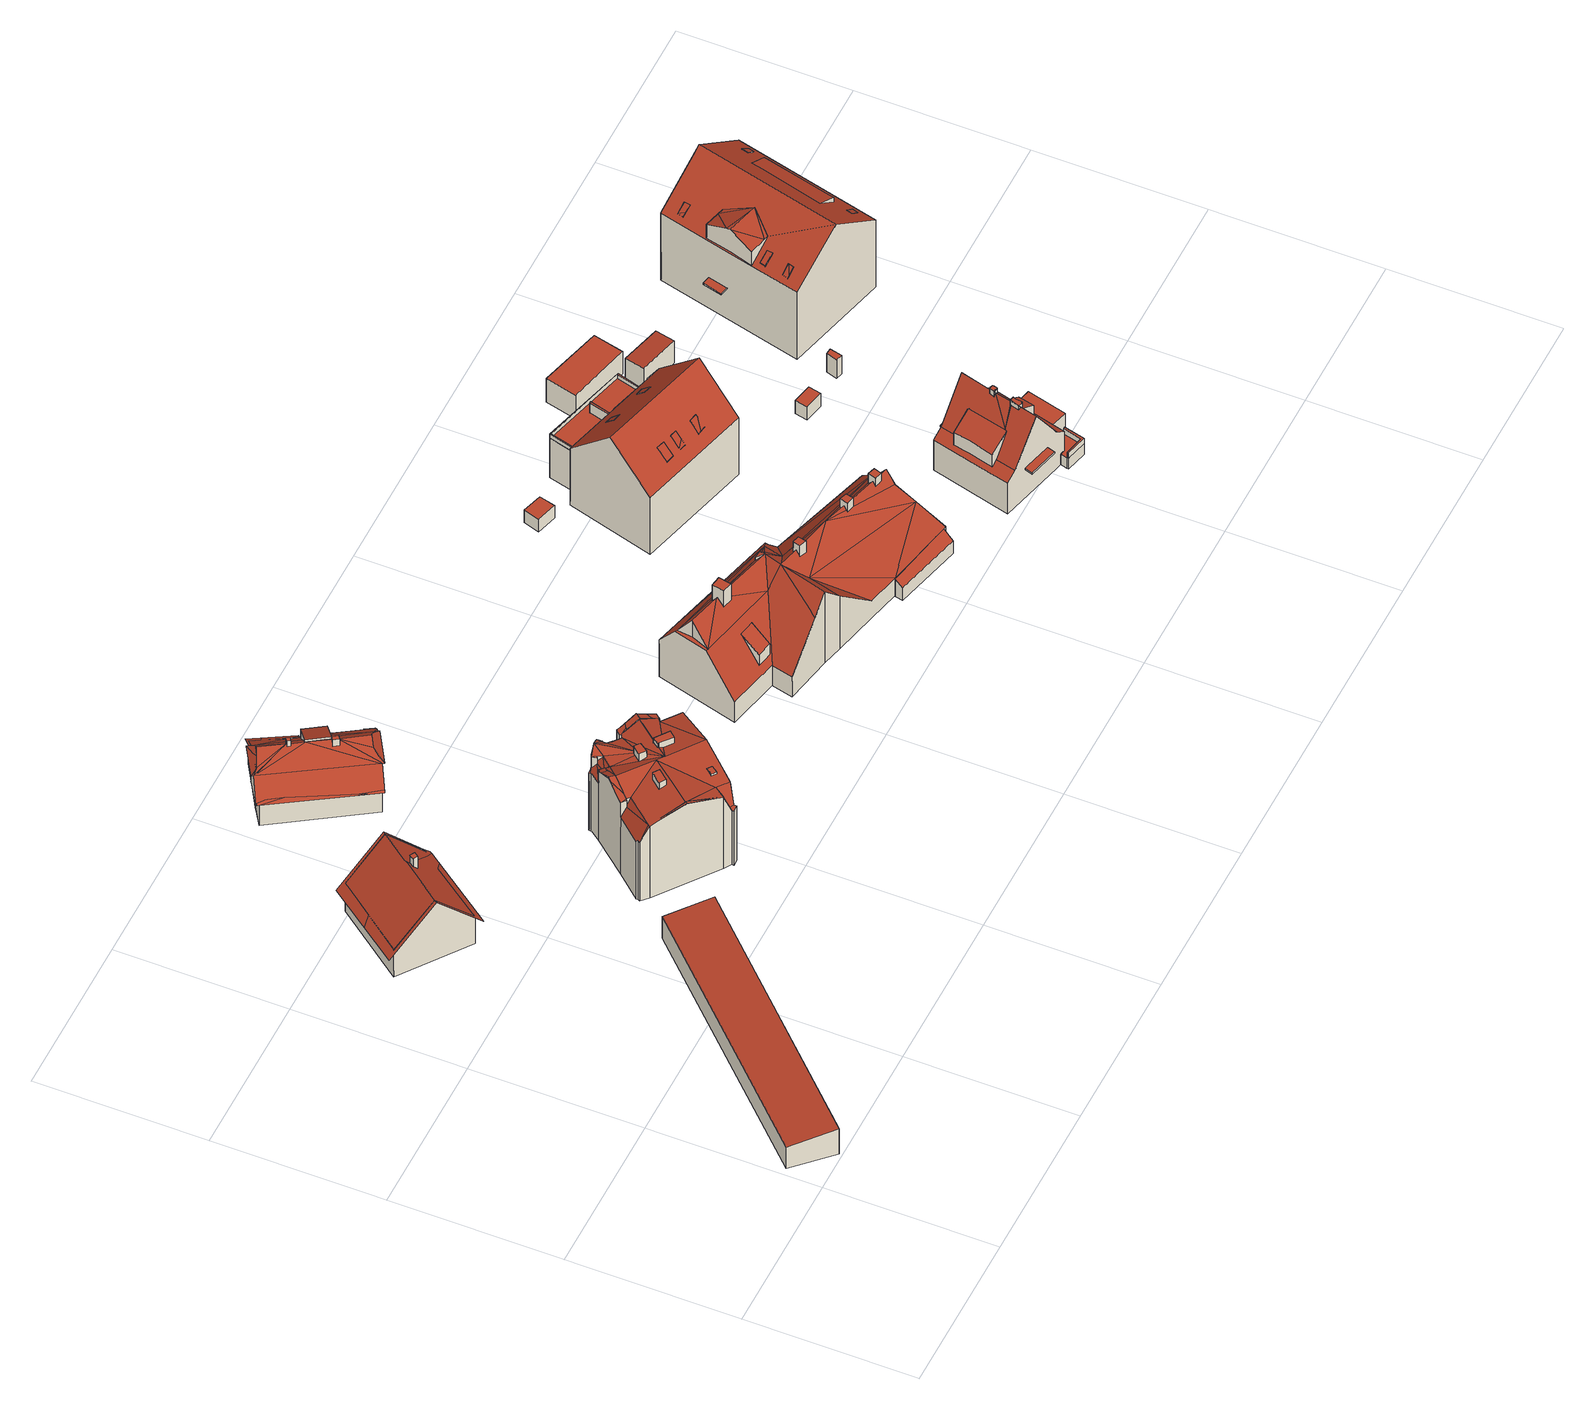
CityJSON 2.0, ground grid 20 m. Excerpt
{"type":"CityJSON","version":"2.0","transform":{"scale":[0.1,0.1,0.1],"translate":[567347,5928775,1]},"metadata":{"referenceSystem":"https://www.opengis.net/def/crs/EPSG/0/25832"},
"CityObjects":{
"building1":{"type":"Building","attributes":{"Grundfläche 2D":"199.897743","Grundhöhe NN":"1.837"},"geometry":[{"type":"Solid","lod":"3","boundaries":[[[[0,1,2,3]],[[4,5,3,2]],[[5,6,0,3]],[[7,4,2,1]],[[6,7,1,0]],[[7,6,5,4]]]],"semantics":{"surfaces":[{"type":"RoofSurface"},{"type":"WallSurface"},{"type":"GroundSurface"}],"values":[[0,1,1,1,1,2]]}}]},
"building2":{"type":"Building","attributes":{"Grundfläche 2D":"99.356493","Grundhöhe NN":"3.043"},"children":["building2-1"],"geometry":[{"type":"Solid","lod":"3","boundaries":[[[[8,9,10,11,12,13,14,15]],[[16,17,8,15,14,13,18,19]],[[10,9,8,17,16,19,20,21]],[[22,23,24,25,16,26,27,28,29]],[[30,9,31,24,23,32]],[[33,34,35,30,32,36]],[[28,27,14,33,36]],[[28,36,32,23,22,29]],[[14,27,26,16,25,24,31,9,10,21,20,19,18,13]],[[34,33,14,13,12,11,10,9,30,35]]]],"semantics":{"surfaces":[{"type":"RoofSurface"},{"type":"WallSurface"},{"type":"GroundSurface"}],"values":[[0,0,0,1,1,1,1,2,0,0]]}}]},
"building2-1":{"type":"BuildingInstallation","parents":["building2"],"geometry":[{"type":"MultiSurface","lod":"3","boundaries":[[[37,38,39,40,41]],[[39,38,37,42,17,43]],[[43,44,40,39]],[[44,45,41,40]],[[41,45,42,37]]],"semantics":{"surfaces":[{"type":"RoofSurface"},{"type":"WallSurface"}],"values":[0,1,1,1,1]}}]},
"building3":{"type":"Building","attributes":{"Grundfläche 2D":"151.830209","Grundhöhe NN":"2.733"},"children":["building3-1","building3-2","building3-3","building3-4","building3-5","building3-6","building3-7"],"geometry":[{"type":"Solid","lod":"3","boundaries":[[[[46,47,48]],[[49,48,47,50,51]],[[48,49,52,53,54]],[[55,56,57,58,51,50,47,59,60]],[[56,55,60,61,56,57]],[[58,49,51]],[[62,63,64,61,60,59]],[[65,66,67,61,68,69]],[[70,71,72,73,74]],[[57,56,75,56,61,67,66,74,49,58]],[[74,73,72,76,49]],[[77,78,70]],[[78,79,72,71,70]],[[80,81,77]],[[77,81,82,78]],[[83,84,85,86,87,78]],[[87,88,72,79,78]],[[89,86,85]],[[90,91,92,72,88,87]],[[93,94,91,95]],[[91,94,52,49,96,97]],[[92,91,97,96,49,76,72]],[[98,99,95]],[[99,100,101,93,95]],[[94,93,95,93,101]],[[102,94,101]],[[103,52,94,102,104,105,106,107]],[[108,107,106,105,109]],[[52,103,110,111,112,113,114,115,116,117]],[[118,115,114,119]],[[118,119,120,119]],[[118,119,120,121,53]],[[53,115,118]],[[116,115,53,52,117]],[[122,123,124,125]],[[122,53,123]],[[126,127,122,125,128]],[[53,122,127,54]],[[46,129,130,131,132]],[[133,131,130]],[[134,46,132,135]],[[111,136,112]],[[103,137,138,111]],[[111,138,139,140,141,136]],[[142,143,144]],[[143,145,146,147,144]],[[148,91,90,142]],[[90,149,142]],[[149,150,143,142]],[[145,151,152,153,154,155,156]],[[157,158,159,154,153]],[[156,146,145]],[[160,161,158]],[[161,159,158]],[[162,163,160,164,165,74]],[[163,166,160]],[[166,161,160]],[[125,124,167,168]],[[128,125,168,169]],[[126,128,169,170]],[[127,126,170,171]],[[54,127,171,172]],[[129,46,173,174]],[[130,129,174,175]],[[133,130,175,176]],[[131,133,176,177]],[[140,139,178,179]],[[141,140,179,180]],[[136,141,180,181]],[[112,136,181,182]],[[46,48,54,172,173]],[[134,47,46]],[[47,134,135,59]],[[59,135,132,62]],[[62,132,131,63]],[[69,68,61,64,63,131,177,183,166]],[[69,166,163,65]],[[65,163,162,66]],[[66,162,74]],[[74,165,70]],[[70,165,164,77]],[[77,164,160,80]],[[80,160,158,81]],[[78,82,81,158,157,153]],[[151,145,85,84,83,78,153,152]],[[85,145,143,89]],[[89,143,150,86]],[[86,150,149,87]],[[90,87,149,90,91]],[[91,148,95]],[[95,148,142,98]],[[98,142,144,99]],[[105,104,102,101,100,99,144,184,178,139]],[[105,139,138,109]],[[107,108,109,138,137]],[[107,137,103]],[[103,111,110]],[[119,114,113,112,182,167,124,120]],[[120,124,123,121]],[[123,53,121]],[[159,161,166,183,185]],[[186,156,155,154,159,185,187]],[[144,147,146,188,189,184]],[[146,156,186,188]],[[175,174,173,172,171,170,169,168,167,182,181,180,179,178,184,189,188,186,187,185,183,177,176]]]],"semantics":{"surfaces":[{"type":"RoofSurface"},{"type":"WallSurface"},{"type":"GroundSurface"}],"values":[[0,0,0,0,0,0,0,0,0,0,0,0,0,0,0,0,0,0,0,0,0,0,0,0,0,0,0,0,0,0,0,0,0,0,0,0,0,0,0,0,0,0,0,0,0,0,0,0,0,0,0,0,0,0,0,0,0,1,1,1,1,1,1,1,1,1,1,1,1,1,1,1,1,1,1,1,1,1,1,1,1,1,1,1,1,1,1,1,1,1,1,1,1,1,1,1,1,1,1,1,1,1,1,1,2]]}}]},
"building3-1":{"type":"BuildingInstallation","parents":["building3"],"geometry":[{"type":"MultiSurface","lod":"3","boundaries":[[[190,191,192,193,194,195,196,197]],[[198,195,194,199,76]],[[71,79,88,190,197,196,195,198,73]],[[92,97,200,192,191,190,88]],[[200,96,199,194,193,192]]],"semantics":{"surfaces":[{"type":"RoofSurface"},{"type":"WallSurface"}],"values":[0,1,1,1,1]}}]},
"building3-2":{"type":"BuildingInstallation","parents":["building3"],"geometry":[{"type":"MultiSurface","lod":"3","boundaries":[[[201,202,203,204,205,206,207,208,209,210]],[[205,204,211,212]],[[213,214,215,208,207,206,205,212]],[[209,208,215,216]],[[217,218,219,211,204,203,202,201,210,209,216,220]]],"semantics":{"surfaces":[{"type":"RoofSurface"},{"type":"WallSurface"}],"values":[0,1,1,1,1]}}]},
"building3-3":{"type":"BuildingInstallation","parents":["building3"],"geometry":[{"type":"MultiSurface","lod":"3","boundaries":[[[221,222,68,67,75]],[[223,222,221]],[[64,222,223,55,60]],[[56,221,75]],[[55,223,221,56,224]],[[61,68,222,64]]],"semantics":{"surfaces":[{"type":"RoofSurface"},{"type":"WallSurface"}],"values":[0,0,0,1,1,1]}}]},
"building3-4":{"type":"BuildingInstallation","parents":["building3"],"geometry":[{"type":"MultiSurface","lod":"3","boundaries":[[[93,100,225,226]],[[225,227,104,106,108,107,226]],[[225,100,101,102,104,227]],[[107,94,93,226,107,108]]],"semantics":{"surfaces":[{"type":"RoofSurface"},{"type":"WallSurface"}],"values":[0,0,1,1]}}]},
"building3-5":{"type":"BuildingInstallation","parents":["building3"],"geometry":[{"type":"MultiSurface","lod":"3","boundaries":[[[228,229,230,231,232,233]],[[234,235,233,232]],[[229,228,233,235,236,237]],[[237,238,230,229]],[[232,231,230,238,234]]],"semantics":{"surfaces":[{"type":"RoofSurface"},{"type":"WallSurface"}],"values":[0,1,1,1,1]}}]},
"building3-6":{"type":"BuildingInstallation","parents":["building3"],"geometry":[{"type":"MultiSurface","lod":"3","boundaries":[[[119,239,240]],[[241,119,240]],[[242,243,244,241,240]],[[244,113,241]],[[239,118,240]],[[242,240,118,115]],[[242,115,243]],[[241,113,114,119]]],"semantics":{"surfaces":[{"type":"RoofSurface"},{"type":"WallSurface"}],"values":[0,0,0,0,1,1,1,1]}}]},
"building3-7":{"type":"BuildingInstallation","parents":["building3"],"geometry":[{"type":"MultiSurface","lod":"3","boundaries":[[[245,246,247,248,249]],[[245,249,250,251]],[[246,245,251,58]],[[51,252,247,246,58]],[[252,253,248,247]],[[248,253,50,57,250,249]]],"semantics":{"surfaces":[{"type":"RoofSurface"},{"type":"WallSurface"}],"values":[0,1,1,1,1,1]}}]},
"building4":{"type":"Building","attributes":{"Grundfläche 2D":"113.938034","Grundhöhe NN":"3.112"},"children":["building4-1","building4-2","building4-3"],"geometry":[{"type":"MultiSurface","lod":"3","boundaries":[[[254,255,256,257,258,259,260]],[[261,262,258,263,264,265,266,267,268,269]],[[262,261,269,270,271,258]],[[272,273,259,274,275,276]],[[254,260,259,273,272]],[[275,274,277,278]],[[278,276,275]],[[277,279,280,281,282,283,284,285,286,287]],[[276,278,277,288,256]],[[282,281,283]],[[289,290,291,285,292,293]],[[291,290,294,286,285]],[[269,268,267,295,296,297]],[[298,267,266,265,264,263,258,257,256,299,294,290,300,301,302]],[[303,295,304]],[[295,303,297,296]],[[289,300,290]],[[288,277,287,286,285,286,294,305,256]],[[256,305,294,299]],[[256,255,276]],[[289,293,292,298,302,301,306]],[[306,301,300,289]],[[272,255,254]],[[276,255,272]],[[297,296,307,308]],[[269,297,308,309]],[[310,269,309,311]],[[312,261,310,311,313]],[[314,315,257,263,262,312,313,316]],[[317,318,319,320,287,305,288,278,275,321,273,260,322,257,315,323]],[[324,282,320,319,325]],[[326,327,328,329,330,331,332,307,296,333,268,266,334,335,302,336,337,293,291,286,338,324,325,339]],[[323,315,314,316,313,311,309,308,307,332,331,330,329,328,327,326,339,325,319,318,317]],[[257,322,260,259,258]],[[269,261,312,262,258,271,270]],[[258,262,263]],[[257,258,263]],[[321,275,274,259,273]],[[260,273,259]],[[288,277,278]],[[277,288,305,287]],[[277,287,320,282,281,280,279]],[[338,285,284,283,281,282,324]],[[293,292,285,291]],[[338,286,285]],[[286,291,285]],[[337,336,302,298,292,293]],[[302,335,334,266,268,333,296,295,267,298]],[[296,304,295]],[[303,304,296]],[[296,297,303]],[[261,269,310]]],"semantics":{"surfaces":[{"type":"RoofSurface"},{"type":"WallSurface"},{"type":"GroundSurface"}],"values":[0,0,0,0,0,0,0,0,0,0,0,0,0,0,0,0,0,0,0,0,0,1,1,1,1,1,1,1,1,1,1,1,2,0,0,0,0,0,0,0,0,0,0,0,0,0,0,0,0,0,0,0]}}]},
"building4-1":{"type":"BuildingInstallation","parents":["building4"],"geometry":[{"type":"MultiSurface","lod":"3","boundaries":[[[340,341,342,343,344,345]],[[264,346,343,342,347]],[[346,348,349,345,344,343]],[[265,350,341,340,345,349,351]],[[350,347,342,341]]],"semantics":{"surfaces":[{"type":"RoofSurface"},{"type":"WallSurface"}],"values":[0,1,1,1,1]}}]},
"building4-2":{"type":"BuildingInstallation","parents":["building4"],"geometry":[{"type":"MultiSurface","lod":"3","boundaries":[[[352,353,354,355,356,357]],[[358,359,353,352]],[[360,355,354,353,359,299]],[[360,361,356,355]],[[361,256,358,352,357,356]]],"semantics":{"surfaces":[{"type":"RoofSurface"},{"type":"WallSurface"}],"values":[0,1,1,1,1]}}]},
"building4-3":{"type":"BuildingInstallation","parents":["building4"],"geometry":[{"type":"MultiSurface","lod":"3","boundaries":[[[362,363,364,365]],[[365,364,366,367]],[[362,365,367,368]],[[368,369,363,362]],[[369,366,364,363]]],"semantics":{"surfaces":[{"type":"RoofSurface"},{"type":"WallSurface"}],"values":[0,1,1,1,1]}}]},
"building5":{"type":"Building","attributes":{"Grundfläche 2D":"379.583855","Grundhöhe NN":"3.057"},"children":["building5-1","building5-2","building5-3","building5-4","building5-5"],"geometry":[{"type":"Solid","lod":"3","boundaries":[[[[370,371,372,373]],[[370,373,374]],[[375,376,377,378,379]],[[375,379,380,379]],[[377,372,381,380,379,378]],[[373,382,383]],[[373,372,377,382]],[[372,371,384,385,386]],[[387,388,389,385,384]],[[389,376,375,379,380,379,390]],[[390,379,380,385,389]],[[380,381,385]],[[389,388,391,392,393]],[[394,393,392]],[[389,393,376]],[[394,395,396,393]],[[397,396,395]],[[398,396,397]],[[399,400,401,398]],[[398,401,396]],[[402,393,396,403,404]],[[401,403,396]],[[401,405,406,403]],[[407,408,409,403,406,405,410,411]],[[412,405,401,400,413,414,415]],[[416,414,413]],[[417,414,416]],[[403,417,393,402,404]],[[417,403,414]],[[418,415,414,403,419]],[[419,403,409,408,407,411,410,415,418]],[[420,374,373,417,416]],[[376,417,383]],[[383,421,376]],[[393,417,376]],[[421,422,376]],[[383,417,373]],[[423,399,424,425]],[[376,422,377]],[[382,377,422,421,383]],[[412,415,410,405]],[[386,381,372]],[[385,381,386]],[[387,384,371,370,426,427]],[[388,387,427,428]],[[391,388,428,429]],[[394,392,391,429,430]],[[395,394,430,431]],[[432,433,399,398,397,395,431,434]],[[400,399,433,435]],[[413,400,435,436]],[[416,413,436,437]],[[420,416,437,438]],[[374,420,438,439]],[[370,374,439,426]],[[425,424,440,441]],[[423,425,441,442]],[[399,423,442,433]],[[399,433,440,424]],[[430,429,428,427,426,439,438,437,436,435,433,432,434,431]],[[433,442,441,440]]]],"semantics":{"surfaces":[{"type":"RoofSurface"},{"type":"WallSurface"},{"type":"GroundSurface"}],"values":[[0,0,0,0,0,0,0,0,0,0,0,0,0,0,0,0,0,0,0,0,0,0,0,0,0,0,0,0,0,0,0,0,0,0,0,0,0,0,1,1,1,1,1,1,1,1,1,1,1,1,1,1,1,1,1,1,1,1,1,2,2]]}}]},
"building5-1":{"type":"BuildingInstallation","parents":["building5"],"geometry":[{"type":"MultiSurface","lod":"3","boundaries":[[[443,444,445,446]],[[407,447,444,443,448]],[[447,449,445,444]],[[411,450,446,445,449]],[[450,448,443,446]]],"semantics":{"surfaces":[{"type":"RoofSurface"},{"type":"WallSurface"}],"values":[0,1,1,1,1]}}]},
"building5-2":{"type":"BuildingInstallation","parents":["building5"],"geometry":[{"type":"MultiSurface","lod":"3","boundaries":[[[451,452,453,454,455,456]],[[406,457,454,453,452,451,458,419,409]],[[455,454,457,459]],[[460,456,455,459,408,418]],[[460,458,451,456]]],"semantics":{"surfaces":[{"type":"RoofSurface"},{"type":"WallSurface"}],"values":[0,1,1,1,1]}}]},
"building5-3":{"type":"BuildingInstallation","parents":["building5"],"geometry":[{"type":"MultiSurface","lod":"3","boundaries":[[[461,462,463,464,465]],[[466,379,467,463,462,461]],[[467,468,464,463]],[[464,468,390,375,378,469,465]],[[469,466,461,465]]],"semantics":{"surfaces":[{"type":"RoofSurface"},{"type":"WallSurface"}],"values":[0,1,1,1,1]}}]},
"building5-4":{"type":"BuildingInstallation","parents":["building5"],"geometry":[{"type":"MultiSurface","lod":"3","boundaries":[[[470,471,472,473]],[[474,472,471]],[[470,473,475]],[[474,471,470,475]]],"semantics":{"surfaces":[{"type":"RoofSurface"},{"type":"WallSurface"}],"values":[0,1,1,1]}}]},
"building5-5":{"type":"BuildingInstallation","parents":["building5"],"geometry":[{"type":"MultiSurface","lod":"3","boundaries":[[[476,477,478,479]],[[402,480,477,476,481]],[[480,482,478,477]],[[479,478,482,404,483]],[[483,481,476,479]]],"semantics":{"surfaces":[{"type":"RoofSurface"},{"type":"WallSurface"}],"values":[0,1,1,1,1]}}]},
"building6":{"type":"Building","attributes":{"Grundfläche 2D":"4.988861","Grundhöhe NN":"2.137"},"geometry":[{"type":"Solid","lod":"3","boundaries":[[[[484,485,486,487]],[[488,489,487,486]],[[489,490,484,487]],[[490,491,485,484]],[[491,488,486,485]],[[491,490,489,488]]]],"semantics":{"surfaces":[{"type":"RoofSurface"},{"type":"WallSurface"},{"type":"GroundSurface"}],"values":[[0,1,1,1,1,2]]}}]},
"building7":{"type":"Building","attributes":{"Grundfläche 2D":"197.413319","Grundhöhe NN":"1.322"},"children":["building7-1","building7-2","building7-3","building7-4","building7-5","building7-6","building7-7","building7-8"],"geometry":[{"type":"Solid","lod":"3","boundaries":[[[[492,493,494,495,496,497,498,499,500,501]],[[502,503,504,505]],[[506,507,502,505,508,509,510,511]],[[501,500,512,513]],[[492,501,513,514]],[[500,499,515,512]],[[503,502,507,516,517]],[[504,503,517,518]],[[508,505,504,518,519]],[[497,496,495,494,493,492,514,516,507,506,511,510,509,508,519,515,499,498]],[[519,518,517,516,514,513,512,515]]]],"semantics":{"surfaces":[{"type":"RoofSurface"},{"type":"WallSurface"},{"type":"GroundSurface"}],"values":[[0,0,0,1,1,1,1,1,1,1,2]]}}]},
"building7-1":{"type":"BuildingInstallation","parents":["building7"],"geometry":[{"type":"MultiSurface","lod":"3","boundaries":[[[520,521,522,523,524,525,526,527]],[[499,500,525,524]],[[500,501,526,525]],[[501,492,527,526]],[[492,493,520,527]],[[493,528,521,520]],[[522,521,528,529]],[[523,522,529,498]],[[523,498,499,524]]],"semantics":{"surfaces":[{"type":"RoofSurface"},{"type":"WallSurface"}],"values":[0,1,1,1,1,1,1,1,1]}}]},
"building7-2":{"type":"BuildingInstallation","parents":["building7"],"geometry":[{"type":"MultiSurface","lod":"3","boundaries":[[[530,531,532,533]],[[497,534,533,532]],[[530,533,534,535]],[[535,496,531,530]],[[496,497,532,531]]],"semantics":{"surfaces":[{"type":"RoofSurface"},{"type":"WallSurface"}],"values":[0,1,1,1,1]}}]},
"building7-3":{"type":"BuildingInstallation","parents":["building7"],"geometry":[{"type":"MultiSurface","lod":"3","boundaries":[[[536,537,538,539]],[[495,540,539,538]],[[540,541,536,539]],[[537,536,541,494]],[[495,538,537,494]]],"semantics":{"surfaces":[{"type":"RoofSurface"},{"type":"WallSurface"}],"values":[0,1,1,1,1]}}]},
"building7-4":{"type":"BuildingInstallation","parents":["building7"],"geometry":[{"type":"MultiSurface","lod":"3","boundaries":[[[542,543,544,545]],[[543,542,546,547]],[[542,545,548,546]],[[545,544,549,548]],[[544,543,547,549]]],"semantics":{"surfaces":[{"type":"RoofSurface"},{"type":"WallSurface"}],"values":[0,1,1,1,1]}}]},
"building7-5":{"type":"BuildingInstallation","parents":["building7"],"geometry":[{"type":"MultiSurface","lod":"3","boundaries":[[[550,551,552,553]],[[553,552,554,555]],[[550,553,555,556]],[[551,550,556,557]],[[552,551,557,554]]],"semantics":{"surfaces":[{"type":"RoofSurface"},{"type":"WallSurface"}],"values":[0,1,1,1,1]}}]},
"building7-6":{"type":"BuildingInstallation","parents":["building7"],"geometry":[{"type":"MultiSurface","lod":"3","boundaries":[[[558,559,560,561,562]],[[563,564,560,559]],[[559,558,562,565,566,563]],[[561,560,564,567]],[[567,565,562,561]]],"semantics":{"surfaces":[{"type":"RoofSurface"},{"type":"WallSurface"}],"values":[0,1,1,1,1]}}]},
"building7-7":{"type":"BuildingInstallation","parents":["building7"],"geometry":[{"type":"MultiSurface","lod":"3","boundaries":[[[568,569,570,571]],[[572,573,571,570]],[[568,571,573,574]],[[574,575,569,568]],[[570,569,575,572]]],"semantics":{"surfaces":[{"type":"RoofSurface"},{"type":"WallSurface"}],"values":[0,1,1,1,1]}}]},
"building7-8":{"type":"BuildingInstallation","parents":["building7"],"geometry":[{"type":"MultiSurface","lod":"3","boundaries":[[[576,577,578,579,580,581]],[[581,580,579,582,583]],[[583,584,576,581]],[[578,577,576,584,585]],[[585,582,579,578]]],"semantics":{"surfaces":[{"type":"RoofSurface"},{"type":"WallSurface"}],"values":[0,1,1,1,1]}}]},
"building8":{"type":"Building","attributes":{"Grundfläche 2D":"90.604388","Grundhöhe NN":"2.496"},"children":["building8-1","building8-2","building8-3","building8-4","building8-5","building8-6"],"geometry":[{"type":"Solid","lod":"3","boundaries":[[[[586,587,588,589,590,591,592,593,594]],[[595,596,597,598,599,600,601,602]],[[596,603,604,605,599,598,597]],[[606,607,606,608]],[[609,606,608,599,605]],[[607,606,609]],[[607,610,611,608,606]],[[590,589,605,604,603,612,613,614,591]],[[610,607,589,588,615,616,617,611]],[[607,609,589]],[[609,605,589]],[[618,619,613,612,620,621,622,617,616,623,624]],[[618,624,623,587,586,594]],[[616,615,588,587,623]],[[619,618,594,593,592,591,614,613]],[[600,599,608,611,617,622,625,626,627]],[[602,601,600,627,628]],[[620,612,603,596,595,602,628,629,630,631]],[[622,621,620,631,625]],[[628,627,626,625,631,630,629]]]],"semantics":{"surfaces":[{"type":"RoofSurface"},{"type":"WallSurface"},{"type":"GroundSurface"}],"values":[[0,0,0,0,0,0,0,0,0,0,0,0,1,1,1,1,1,1,1,2]]}}]},
"building8-1":{"type":"BuildingInstallation","parents":["building8"],"geometry":[{"type":"MultiSurface","lod":"3","boundaries":[[[632,633,634,635,636,637,638]],[[639,610,640,633,632,638]],[[640,641,606,635,634,633]],[[606,642,636,635]],[[637,636,642,609,643]],[[638,637,643,639]]],"semantics":{"surfaces":[{"type":"RoofSurface"},{"type":"WallSurface"}],"values":[0,1,1,1,1,1]}}]},
"building8-2":{"type":"BuildingInstallation","parents":["building8"],"geometry":[{"type":"MultiSurface","lod":"3","boundaries":[[[644,645,646,647,648]],[[646,645,598,649]],[[649,650,647,646]],[[644,648,647,650,597]]],"semantics":{"surfaces":[{"type":"RoofSurface"},{"type":"WallSurface"}],"values":[0,1,1,1]}}]},
"building8-3":{"type":"BuildingInstallation","parents":["building8"],"geometry":[{"type":"MultiSurface","lod":"3","boundaries":[[[651,652,653,654,655,656,657,658,659]],[[660,655,654,653,652,661,662,663]],[[660,604,664,657,656,655]],[[665,666,658,657,664]],[[666,605,659,658]],[[605,667,661,652,651,659]]],"semantics":{"surfaces":[{"type":"RoofSurface"},{"type":"WallSurface"}],"values":[0,1,1,1,1,1]}}]},
"building8-4":{"type":"BuildingInstallation","parents":["building8"],"geometry":[{"type":"MultiSurface","lod":"3","boundaries":[[[668,669,670,671,672,673]],[[670,669,674,675]],[[671,670,675,676]],[[677,672,671,676,678,679]],[[669,668,673,679,678,680,674]],[[678,676,675,674,680]]],"semantics":{"surfaces":[{"type":"RoofSurface"},{"type":"WallSurface"},{"type":"OuterCeilingSurface"}],"values":[0,1,1,1,1,2]}}]},
"building8-5":{"type":"BuildingInstallation","parents":["building8"],"geometry":[{"type":"MultiSurface","lod":"3","boundaries":[[[681,682,683,684]],[[673,683,682,685,679]],[[672,684,683,673]],[[684,672,677,686,681]],[[682,681,686,685]],[[685,686,677,679]]],"semantics":{"surfaces":[{"type":"RoofSurface"},{"type":"WallSurface"},{"type":"OuterCeilingSurface"}],"values":[0,1,1,1,1,2]}}]},
"building8-6":{"type":"BuildingInstallation","parents":["building8"],"geometry":[{"type":"MultiSurface","lod":"3","boundaries":[[[687,688,689,690]],[[687,691,692,688]],[[689,688,692,693]],[[690,689,693,694]],[[687,690,694,691]],[[692,691,694,693]]],"semantics":{"surfaces":[{"type":"RoofSurface"},{"type":"WallSurface"},{"type":"OuterCeilingSurface"}],"values":[0,1,1,1,1,2]}}]},
"building9":{"type":"Building","attributes":{"Grundfläche 2D":"16.422256","Grundhöhe NN":"2.597"},"children":["building9-1"],"geometry":[{"type":"Solid","lod":"3","boundaries":[[[[695,696,697,698,699,700,701,702]],[[703,704,705,706,707]],[[697,696,708,709]],[[698,697,709,710]],[[701,700,711,712]],[[702,701,712,713]],[[696,695,714,708]],[[695,702,713,714]],[[704,715,711,700,705]],[[698,710,716,707,706,705,700,699]],[[703,707,716,717]],[[704,703,717,715]],[[713,712,711,715,717,716,710,709,708,714]]]],"semantics":{"surfaces":[{"type":"RoofSurface"},{"type":"WallSurface"},{"type":"GroundSurface"}],"values":[[0,0,1,1,1,1,1,1,1,1,1,1,2]]}}]},
"building9-1":{"type":"BuildingInstallation","parents":["building9"],"geometry":[{"type":"MultiSurface","lod":"3","boundaries":[[[718,719,720,721,722,723]],[[696,697,723,722]],[[697,698,718,723]],[[718,698,699,719]],[[699,724,720,719]],[[721,720,724,695]],[[695,696,722,721]]],"semantics":{"surfaces":[{"type":"RoofSurface"},{"type":"WallSurface"}],"values":[0,1,1,1,1,1,1]}}]},
"building10":{"type":"Building","attributes":{"Grundfläche 2D":"3.589294","Grundhöhe NN":"3.769"},"geometry":[{"type":"Solid","lod":"3","boundaries":[[[[725,726,727,728]],[[729,730,728,727]],[[730,731,725,728]],[[731,732,726,725]],[[732,729,727,726]],[[732,731,730,729]]]],"semantics":{"surfaces":[{"type":"RoofSurface"},{"type":"WallSurface"},{"type":"GroundSurface"}],"values":[[0,1,1,1,1,2]]}}]},
"building11":{"type":"Building","attributes":{"Grundfläche 2D":"29.629814","Grundhöhe NN":"1.420"},"geometry":[{"type":"Solid","lod":"3","boundaries":[[[[733,734,735,736]],[[737,738,736,735]],[[738,739,733,736]],[[739,740,734,733]],[[740,737,735,734]],[[740,739,738,737]]]],"semantics":{"surfaces":[{"type":"RoofSurface"},{"type":"WallSurface"},{"type":"GroundSurface"}],"values":[[0,1,1,1,1,2]]}}]},
"building12":{"type":"Building","attributes":{"Grundfläche 2D":"12.302390","Grundhöhe NN":"1.580"},"geometry":[{"type":"Solid","lod":"3","boundaries":[[[[741,742,743,744]],[[745,746,744,743]],[[746,747,741,744]],[[747,748,742,741]],[[748,745,743,742]],[[748,747,746,745]]]],"semantics":{"surfaces":[{"type":"RoofSurface"},{"type":"WallSurface"},{"type":"GroundSurface"}],"values":[[0,1,1,1,1,2]]}}]},
"building13":{"type":"Building","attributes":{"Grundfläche 2D":"1.040592","Grundhöhe NN":"2.553"},"geometry":[{"type":"Solid","lod":"3","boundaries":[[[[749,750,751,752]],[[753,754,752,751]],[[754,755,749,752]],[[755,756,750,749]],[[756,753,751,750]],[[756,755,754,753]]]],"semantics":{"surfaces":[{"type":"RoofSurface"},{"type":"WallSurface"},{"type":"GroundSurface"}],"values":[[0,1,1,1,1,2]]}}]},
"building14":{"type":"Building","attributes":{"Grundfläche 2D":"229.898669","Grundhöhe NN":"1.378"},"children":["building14-1","building14-2","building14-3","building14-4","building14-5","building14-6","building14-7"],"geometry":[{"type":"MultiSurface","lod":"3","boundaries":[[[757,758,759]],[[760,757,761,762]],[[760,763,757]],[[757,763,764,765]],[[765,758,757]],[[766,763,760]],[[767,758,765]],[[768,769,770,771,772],[773,774,775,776,777,778,779,780,781,782]],[[770,769,783,784,785],[759,786,787,788,789,790,791,792,762,761,793,759,770]],[[781,794,795,796,797,773,782]],[[793,757,759]],[[761,757,793]],[[766,760,762,792,791]],[[788,787,767,765,764,763,766,791,790,789]],[[786,759,758,767,787]],[[773,797,774]],[[794,781,780]],[[780,779,798,775,774,797,796,795,794]],[[799,771,770,785,800]],[[768,772,771,799,801]],[[783,769,768,801,802]],[[784,783,802,800,785]],[[802,801,799,800]]],"semantics":{"surfaces":[{"type":"RoofSurface"},{"type":"WallSurface"},{"type":"GroundSurface"}],"values":[0,0,0,0,0,0,0,0,0,0,1,1,1,1,1,1,1,1,1,1,1,1,2]}}]},
"building14-1":{"type":"BuildingInstallation","parents":["building14"],"geometry":[{"type":"MultiSurface","lod":"3","boundaries":[[[803,804,805,806]],[[779,778,804,803]],[[776,805,804,778,777]],[[776,775,806,805]],[[775,798,779,803,806]]],"semantics":{"surfaces":[{"type":"RoofSurface"},{"type":"WallSurface"}],"values":[0,1,1,1,1]}}]},
"building14-2":{"type":"BuildingInstallation","parents":["building14"],"geometry":[{"type":"MultiSurface","lod":"3","boundaries":[[[807,808,809,810]],[[807,810,811,812]],[[813,811,810,809]],[[808,807,812,814]],[[809,808,814,813]]],"semantics":{"surfaces":[{"type":"RoofSurface"},{"type":"WallSurface"}],"values":[0,1,1,1,1]}}]},
"building14-3":{"type":"BuildingInstallation","parents":["building14"],"geometry":[{"type":"MultiSurface","lod":"3","boundaries":[[[815,816,817,818]],[[816,815,819,820]],[[818,817,821,822]],[[822,819,815,818]],[[820,821,817,816]]],"semantics":{"surfaces":[{"type":"RoofSurface"},{"type":"WallSurface"}],"values":[0,1,1,1,1]}}]},
"building14-4":{"type":"BuildingInstallation","parents":["building14"],"geometry":[{"type":"MultiSurface","lod":"3","boundaries":[[[823,824,825,826]],[[825,824,827,828]],[[826,825,828,829]],[[823,826,829,830]],[[824,823,830,827]]],"semantics":{"surfaces":[{"type":"RoofSurface"},{"type":"WallSurface"}],"values":[0,1,1,1,1]}}]},
"building14-5":{"type":"BuildingInstallation","parents":["building14"],"geometry":[{"type":"MultiSurface","lod":"3","boundaries":[[[831,832,833,834]],[[834,833,835,836]],[[836,837,831,834]],[[832,831,837,838]],[[838,835,833,832]]],"semantics":{"surfaces":[{"type":"RoofSurface"},{"type":"WallSurface"}],"values":[0,1,1,1,1]}}]},
"building14-6":{"type":"BuildingInstallation","parents":["building14"],"geometry":[{"type":"MultiSurface","lod":"3","boundaries":[[[839,840,841,842]],[[843,844,842,841]],[[841,840,845,843]],[[839,842,844,846]],[[846,845,840,839]]],"semantics":{"surfaces":[{"type":"RoofSurface"},{"type":"WallSurface"}],"values":[0,1,1,1,1]}}]},
"building14-7":{"type":"BuildingInstallation","parents":["building14"],"geometry":[{"type":"MultiSurface","lod":"3","boundaries":[[[847,848,849,850]],[[851,852,849,848]],[[853,851,848,847]],[[852,854,850,849]],[[854,853,847,850]],[[851,853,854,852]]],"semantics":{"surfaces":[{"type":"RoofSurface"},{"type":"WallSurface"},{"type":"OuterCeilingSurface"}],"values":[0,1,1,1,1,2]}}]}
},
"vertices":[
[244,291,41],[5,43,40],[46,2,46],[287,251,46],[46,2,8],[287,251,8],[244,291,8],[5,43,8],
[147,537,112],[172,570,112],[174,573,112],[129,606,53],[63,516,53],[107,483,112],[109,486,112],[144,532,112],[206,537,60],[151,533,106],[152,450,53],[216,538,53],[218,541,53],[212,545,60],[207,538,20],[210,542,20],[210,542,60],[207,538,60],[151,462,61],[148,458,61],[148,458,20],[206,537,20],[134,598,62],[207,544,65],[134,598,20],[71,515,61],[74,518,61],[131,594,62],[71,515,20],
[152,533,117],[151,533,117],[148,528,117],[153,525,117],[157,530,117],[152,533,106],[148,528,106],[153,525,99],[157,530,99],
[441,357,125],[419,373,126],[407,315,137],[368,344,137],[390,356,132],[381,352,134],[360,350,137],[360,283,125],[373,273,125],[420,378,127],[404,389,137],[382,362,137],[377,355,137],[422,376,126],[420,379,127],[409,395,137],[423,375,125],[428,381,125],[424,384,127],[386,403,125],[387,402,125],[390,401,127],[394,406,127],[391,409,125],[369,410,126],[366,375,132],[366,371,133],[367,374,132],[383,399,125],[389,400,127],[366,367,133],[369,416,126],[358,420,132],[365,375,133],[371,416,125],[370,422,125],[368,422,126],[355,419,130],[348,418,126],[346,417,125],[349,412,126],[351,406,126],[363,377,132],[347,411,125],[342,395,125],[341,394,125],[361,375,131],[336,396,126],[322,379,137],[338,397,125],[357,366,132],[355,368,131],[338,398,125],[333,403,125],[330,400,126],[317,384,136],[316,383,137],[311,357,125],[304,368,127],[300,363,125],[306,361,125],[307,360,126],[307,360,125],[306,359,125],[310,355,125],[284,324,125],[282,322,125],[289,318,127],[317,296,137],[318,298,137],[338,323,137],[348,335,137],[319,298,137],[345,275,127],[351,270,125],[352,272,125],[362,269,99],[352,272,124],[351,270,124],[359,265,99],[367,263,99],[367,266,99],[359,262,99],[448,366,105],[444,369,105],[428,381,104],[423,375,117],[445,369,104],[419,373,125],[422,376,117],[274,330,106],[307,360,115],[306,359,115],[300,363,104],[275,334,104],[276,333,106],[338,398,117],[347,411,116],[333,403,104],[346,417,108],[342,416,104],[342,415,104],[338,397,117],[351,406,125],[349,412,118],[348,418,108],[353,419,108],[358,420,108],[357,421,104],[345,418,104],[342,418,104],[368,422,108],[370,422,108],[372,424,104],[371,416,114],[375,421,104],[387,402,117],[386,403,117],[369,416,116],[369,410,125],[391,409,104],[351,270,17],[359,265,17],[359,262,17],[367,263,17],[367,266,17],[373,273,17],[441,357,17],[448,366,17],[444,369,17],[445,369,17],[428,381,17],[300,363,17],[275,334,17],[276,333,17],[274,330,17],[282,322,17],[391,409,17],[333,403,17],[372,424,17],[342,418,17],[345,418,17],[342,416,17],[342,415,17],
[363,377,143],[355,368,143],[355,367,143],[357,366,143],[362,362,143],[369,372,143],[366,375,143],[365,375,143],[369,372,132],[362,362,133],[355,367,132],
[335,342,143],[329,335,143],[328,334,143],[327,332,143],[334,327,143],[335,328,143],[343,338,143],[344,339,143],[337,344,143],[335,343,143],[327,332,133],[334,327,135],[335,328,135],[343,338,135],[344,339,135],[337,344,133],[335,342,133],[329,335,133],[328,334,133],[335,343,133],
[404,389,138],[409,395,138],[405,389,138],[405,389,137],
[317,384,138],[322,379,138],[316,383,138],
[380,297,131],[375,300,131],[370,293,131],[372,291,131],[375,289,131],[380,296,131],[375,289,128],[380,296,130],[380,297,130],[375,300,130],[370,293,128],
[346,276,127],[319,298,138],[317,296,138],[318,298,138],[291,319,127],[290,319,127],
[376,356,143],[377,355,143],[391,344,143],[397,351,143],[381,363,143],[381,363,136],[376,356,136],[391,344,134],[397,351,132],
[252,753,83],[240,746,97],[256,720,97],[256,759,77],[256,762,76],[254,764,76],[253,757,81],[301,736,54],[258,760,74],[257,760,76],[286,715,76],[301,692,76],[327,652,76],[329,649,76],[328,653,74],[311,731,49],[314,732,47],[287,780,47],[240,746,83],[244,752,80],[218,742,76],[226,740,80],[227,740,81],[220,740,76],[225,740,80],[203,730,59],[199,728,56],[201,725,56],[219,705,60],[270,615,56],[275,618,60],[290,627,76],[289,629,76],[221,738,76],[223,739,77],[296,640,88],[285,674,97],[290,629,77],[291,625,76],[293,632,81],[267,703,97],[354,663,49],[351,668,49],[348,673,49],[330,648,76],[258,716,97],[304,645,97],[312,649,89],[320,649,83],[350,675,47],[356,665,47],[222,738,77],[304,645,89],[351,668,21],[348,673,21],[311,731,21],[306,728,54],[306,728,21],[279,773,55],[279,773,21],[257,760,21],[256,759,21],[258,760,21],[223,739,21],[222,738,21],[205,727,21],[205,727,59],[233,745,80],[254,758,79],[254,758,21],[274,620,60],[274,620,21],[289,629,21],[290,629,21],[320,649,21],[321,649,21],[326,652,21],[327,652,21],[328,653,21],[336,658,65],[326,652,77],[321,649,81],[316,646,82],[297,634,81],[288,629,75],[288,629,21],
[289,684,93],[312,699,78],[297,722,78],[272,706,94],[284,688,94],[287,683,94],[272,706,91],[297,722,64],[283,689,91],[287,683,91],[312,699,64],[289,684,90],
[255,718,104],[257,715,104],[258,716,104],[260,717,104],[258,721,104],[256,720,104],[255,718,95],[257,715,95],[260,717,95],[258,721,95],
[281,680,102],[277,677,102],[281,671,102],[285,674,102],[281,671,92],[285,674,96],[281,680,96],[277,677,92],
[563,439,76],[557,418,105],[559,417,105],[702,383,105],[731,396,76],[609,386,130],[672,369,130],[667,378,121],[609,387,129],[597,389,130],[596,389,130],[557,399,130],[674,376,121],[682,374,121],[546,378,105],[548,377,105],[557,399,105],[537,342,52],[599,328,52],[647,355,105],[608,381,124],[593,303,52],[633,295,105],[666,349,129],[650,292,129],[674,286,102],[682,324,104],[727,274,47],[765,265,48],[846,247,50],[849,246,51],[835,273,90],[691,343,128],[741,332,128],[700,341,128],[829,294,113],[767,321,123],[811,311,128],[777,321,128],[768,324,128],[832,305,128],[820,308,128],[832,305,113],[878,353,51],[849,328,93],[836,316,112],[747,389,57],[697,361,105],[778,326,122],[769,327,123],[730,392,76],[674,376,129],[667,378,126],[843,235,40],[764,264,48],[762,255,40],[563,439,21],[537,342,21],[599,328,21],[593,303,21],[650,292,21],[674,286,21],[765,265,21],[846,247,21],[727,274,21],[849,246,21],[878,353,21],[747,389,21],[730,392,21],[731,396,21],[764,264,21],[762,255,21],[843,235,21],
[813,317,135],[810,307,135],[819,305,135],[822,314,135],[810,307,123],[813,317,120],[819,305,123],[822,314,120],
[770,329,135],[768,324,135],[767,321,135],[767,319,135],[776,317,135],[778,326,135],[767,319,122],[770,329,122],[776,317,122],[778,326,121],
[598,395,145],[597,389,145],[595,381,145],[607,378,145],[610,393,145],[598,395,121],[595,381,121],[607,378,121],[610,393,120],
[586,337,77],[604,333,77],[609,356,95],[591,361,95],[604,333,61],[586,337,60],
[693,347,138],[690,338,138],[699,335,138],[701,345,138],[690,338,121],[693,347,123],[699,335,121],[701,345,123],
[727,631,30],[732,650,30],[709,657,30],[703,638,30],[709,657,11],[703,638,11],[727,631,11],[732,650,11],
[773,623,63],[774,623,63],[824,609,63],[826,609,63],[849,603,63],[856,601,63],[877,595,63],[878,595,63],[889,633,63],[783,662,63],[743,576,143],[728,524,89],[867,487,89],[881,538,143],[824,609,89],[757,627,89],[896,590,89],[878,595,89],[877,595,89],[826,609,89],[889,633,3],[783,662,3],[773,623,3],[878,595,3],[757,627,3],[728,524,3],[867,487,3],[896,590,3],
[774,623,69],[784,661,69],[887,633,69],[877,595,69],[878,595,69],[889,633,69],[783,662,69],[773,623,69],[784,661,63],[887,633,63],
[850,608,70],[849,603,70],[856,601,70],[857,606,70],[857,606,63],[850,608,63],
[832,639,78],[824,609,78],[826,609,78],[834,639,78],[834,639,63],[832,639,63],
[803,529,114],[795,531,114],[792,519,101],[800,517,101],[803,529,113],[795,531,113],[800,517,100],[792,519,100],
[781,522,101],[784,534,114],[774,537,114],[771,524,101],[774,537,113],[771,524,100],[781,522,100],[784,534,113],
[849,580,112],[851,589,103],[843,591,102],[840,581,113],[849,578,113],[851,589,102],[843,591,101],[849,578,112],[849,580,111],[840,581,112],
[833,520,113],[823,522,113],[820,511,101],[831,509,101],[820,511,100],[831,509,100],[833,520,112],[823,522,112],
[794,604,102],[792,596,111],[791,593,114],[800,591,114],[802,600,104],[802,602,102],[800,591,113],[802,602,101],[794,604,101],[791,593,113],
[940,261,84],[932,231,84],[956,226,98],[957,228,98],[968,273,98],[969,274,98],[968,275,98],[948,279,86],[944,280,84],[1026,283,68],[1023,283,70],[1013,241,70],[1008,223,70],[999,189,70],[1011,186,61],[1031,263,61],[1035,280,61],[990,292,124],[980,255,124],[979,249,124],[976,225,119],[974,228,124],[999,189,71],[974,229,124],[971,217,124],[966,197,124],[957,300,70],[952,278,70],[968,275,97],[955,226,95],[939,230,70],[933,206,70],[944,280,65],[948,279,67],[945,303,61],[927,233,61],[921,209,61],[932,231,65],[940,261,65],[921,209,15],[999,189,15],[1011,186,15],[1035,280,15],[1026,283,15],[1023,283,15],[945,303,15],
[971,217,128],[975,217,128],[975,218,128],[976,225,128],[977,228,128],[972,229,128],[969,218,128],[969,218,121],[975,217,118],[975,218,118],[977,228,119],[972,229,121],
[997,245,95],[992,226,96],[1013,221,83],[1017,240,83],[1013,241,86],[1013,221,66],[1017,240,66],
[979,248,128],[982,248,128],[983,252,128],[983,253,128],[983,254,128],[980,255,128],[978,255,128],[976,249,128],[979,249,128],[983,254,119],[982,248,119],[983,252,119],[983,253,119],[978,255,120],[977,252,120],[976,249,120],[979,248,123],
[1023,283,58],[1026,283,58],[1029,295,58],[988,305,58],[987,301,58],[985,293,58],[1026,283,56],[1029,295,56],[988,305,56],[987,301,57],[985,293,56],[985,293,57],[1023,283,56],
[968,306,59],[966,298,59],[985,293,59],[987,301,59],[966,298,57],[968,306,57],
[984,193,61],[948,202,61],[945,192,61],[981,183,61],[984,193,59],[948,202,59],[945,192,59],[981,183,59],
[1003,179,32],[1003,177,32],[1028,171,32],[1034,196,32],[1032,197,32],[1015,201,32],[1011,186,32],[1005,187,32],[1048,243,59],[1027,248,59],[1015,201,59],[1034,196,59],[1036,196,59],[1003,177,16],[1028,171,16],[1034,196,16],[1015,201,16],[1011,186,16],[1005,187,16],[1003,179,16],[1027,248,16],[1036,196,16],[1048,243,16],
[1034,196,40],[1032,197,40],[1026,174,40],[1003,179,40],[1003,177,40],[1028,171,40],[1026,174,32],
[944,445,48],[967,440,48],[970,455,48],[947,460,48],[970,455,28],[947,460,28],[944,445,28],[967,440,28],
[944,653,38],[953,689,37],[876,708,40],[867,671,40],[876,708,4],[867,671,4],[944,653,4],[953,689,4],
[937,647,37],[930,623,40],[978,610,40],[985,634,37],[978,610,6],[985,634,6],[937,647,6],[930,623,6],
[1019,446,44],[1027,444,44],[1030,458,44],[1023,459,44],[1030,458,16],[1023,459,16],[1019,446,16],[1027,444,16],
[1098,574,139],[1072,551,127],[1077,550,127],[1085,609,127],[1095,591,133],[1092,607,127],[1060,588,139],[1059,585,140],[1059,584,140],[1066,614,127],[1051,556,127],[1204,640,106],[1141,656,155],[1098,482,155],[1161,466,106],[1173,515,106],[1159,605,132],[1179,600,117],[1178,596,117],[1186,594,111],[1170,529,111],[1167,516,111],[1159,518,116],[1158,512,116],[1137,518,132],[1156,591,132],[1079,671,106],[1058,587,106],[1036,498,106],[1072,551,123],[1051,556,106],[1059,584,107],[1059,585,107],[1060,588,107],[1066,614,107],[1085,609,121],[1098,574,138],[1158,512,123],[1159,518,123],[1178,596,123],[1179,600,123],[1166,545,116],[1161,466,4],[1036,498,4],[1204,640,4],[1079,671,4],
[1159,518,96],[1167,516,96],[1186,594,96],[1178,596,96],
[1054,548,111],[1052,541,111],[1064,538,120],[1065,545,120],[1065,545,119],[1054,548,110],[1064,538,119],[1052,541,110],
[1081,653,111],[1079,646,111],[1090,643,120],[1091,650,120],[1081,653,110],[1079,646,110],[1090,643,119],[1091,650,119],
[1160,492,112],[1150,494,120],[1148,487,120],[1158,485,112],[1150,494,119],[1148,487,119],[1158,485,111],[1160,492,111],
[1048,520,111],[1046,513,111],[1056,511,119],[1058,518,119],[1056,511,118],[1058,518,118],[1048,520,110],[1046,513,110],
[1193,624,112],[1183,627,120],[1181,619,120],[1191,617,112],[1181,619,119],[1191,617,111],[1183,627,119],[1193,624,111],
[1048,589,51],[1058,587,51],[1064,610,51],[1054,612,51],[1058,587,49],[1064,610,49],[1048,589,49],[1054,612,49]
]}
